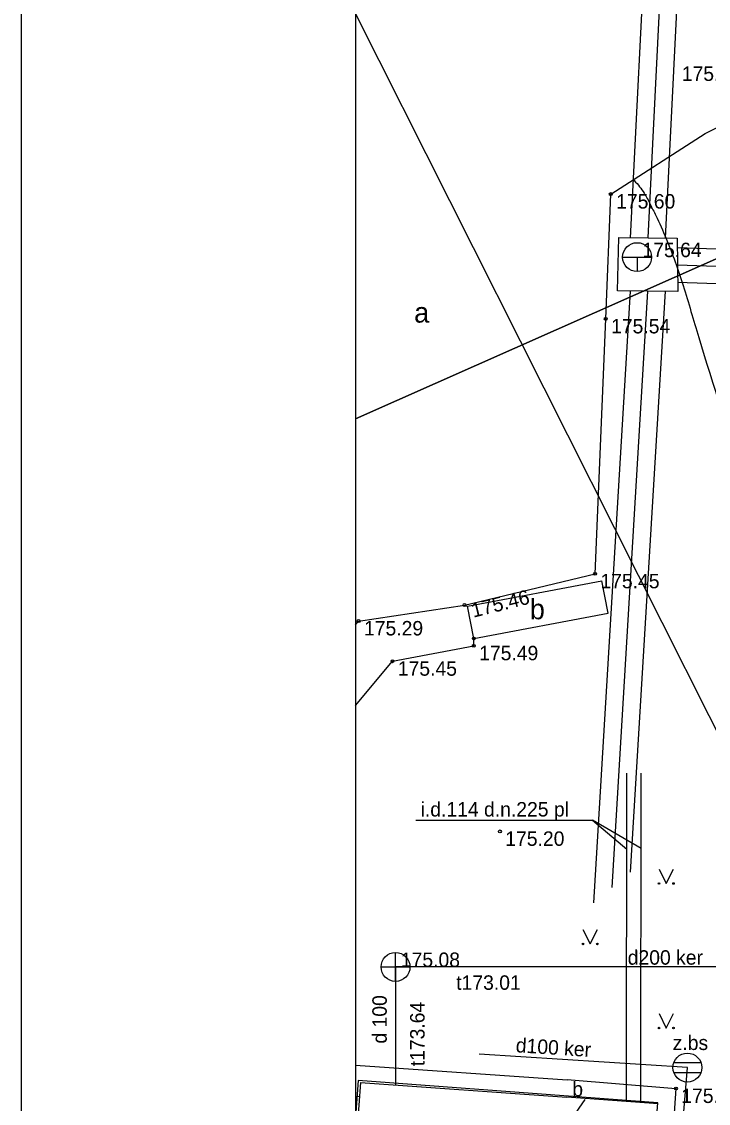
# Model space of a CAD drawing. Extents: x 634773 to 634970, y 304157 to 304297.
# Drawn here: x 634772.71 to 634796.45, y 304227.39 to 304264.82 of the extents above; entities that cross this region are included whole.
import ezdxf

# ---------------------------------------------------------------- set-up
doc = ezdxf.new("R2010")
doc.units = 0
for name, color, linetype in [('BUVE_BDET_####_####_#', 7, 'Continuous'), ('BUVE_BDET_####_TKST_#', 7, 'Continuous'), ('BUVE_COKL_####_####_#', 7, 'Continuous'), ('BUVE_EKAS_####_####_#', 7, 'Continuous'), ('BUVE_EKAS_UZMR_####_#', 7, 'Continuous'), ('CELI_CMAL_####_####_#', 7, 'Continuous'), ('CELI_CSEG_####_TKST_#', 7, 'Continuous'), ('GAZE_VADP_ZSPD_####_#', 7, 'Continuous'), ('LKAN_ELEM_####_####_#', 7, 'Continuous'), ('LKAN_ELEM_PAST_TKST_#', 7, 'Continuous'), ('LKAN_VADP_PAST_####_#', 7, 'Continuous'), ('LKAN_VADP_PAST_TKST_#', 7, 'Continuous'), ('RAMI_PLAN_####_TKST_#', 7, 'Continuous'), ('RELJ_AATZ_####_TKST_#', 7, 'Continuous'), ('RELJ_ELEM_####_####_#', 7, 'Continuous'), ('RELJ_HORZ_PAMT_####_#', 7, 'Continuous'), ('ROBZ_UZMR_####_####_#', 7, 'Continuous'), ('SILT_ELEM_####_####_#', 7, 'Continuous'), ('SILT_ELEM_####_TKST_#', 7, 'Continuous'), ('SILT_VADP_UDEN_####_#', 7, 'Continuous'), ('SILT_VADP_UDEN_TKAM_#', 7, 'Continuous'), ('SILT_VADP_UDEN_TKST_#', 7, 'Continuous'), ('SKAN_ELEM_####_####_#', 7, 'Continuous'), ('SKAN_ELEM_PAST_TKST_#', 7, 'Continuous'), ('SKAN_VADP_PAST_####_#', 7, 'Continuous'), ('SKAN_VADP_PAST_TKST_#', 7, 'Continuous'), ('TERT_ELEM_####_####_#', 7, 'Continuous'), ('TERT_IZMT_####_TKST_#', 7, 'Continuous'), ('UDTK_VADP_UDEN_####_#', 7, 'Continuous')]:
    doc.layers.add(name, color=color, linetype=linetype)

msp = doc.modelspace()

# ---------------------------------------------------------------- linework, layer by layer
at = {"layer": 'BUVE_BDET_####_####_#'}
for p, q in [((634788.124, 304244.593), (634792.775, 304245.474)), ((634792.995, 304244.354), (634792.775, 304245.474)), ((634788.344, 304243.473), (634788.124, 304244.593)), ((634788.344, 304243.473), (634792.995, 304244.354)), ((634791.571, 304228.222), (634795.332, 304227.906)), ((634795.332, 304227.906), (634795.039, 304223.815))]:
    msp.add_line(p, q, dxfattribs=at)
at = {"layer": 'BUVE_COKL_####_####_#'}
msp.add_line((634791.65, 304226.742), (634792.196, 304227.524), dxfattribs=at)
at = {"layer": 'BUVE_EKAS_####_####_#'}
for p, q in [((634784.423, 304228.114), (634784.255, 304225.858)), ((634784.423, 304228.114), (634791.556, 304227.61)), ((634794.721, 304227.376), (634791.556, 304227.604))]:
    msp.add_line(p, q, dxfattribs=at)
at = {"layer": 'BUVE_EKAS_UZMR_####_#'}
msp.add_lwpolyline([(634784.255, 304195.517), (634792.266, 304194.921), (634794.705, 304227.416), (634784.349, 304228.184), (634784.255, 304226.928)], dxfattribs=at)
at = {"layer": 'CELI_CMAL_####_####_#'}
for p, q in [((634796.349, 304260.951), (634798.974, 304262.245)), ((634793.08, 304258.852), (634796.349, 304260.951)), ((634792.905, 304254.533), (634793.08, 304258.852)), ((634792.536, 304245.714), (634792.905, 304254.533)), ((634788.025, 304244.635), (634792.536, 304245.714)), ((634784.362, 304244.082), (634788.025, 304244.635)), ((634784.255, 304243.947), (634784.362, 304244.082)), ((634785.531, 304242.689), (634788.343, 304243.223)), ((634788.343, 304243.223), (634788.344, 304243.473)), ((634784.255, 304241.163), (634785.531, 304242.689)), ((634784.255, 304228.719), (634791.571, 304228.202))]:
    msp.add_line(p, q, dxfattribs=at)
at = {"layer": 'GAZE_VADP_ZSPD_####_#'}
msp.add_line((634784.255, 304227.638), (634784.387, 304227.629), dxfattribs=at)
at = {"layer": 'LKAN_ELEM_####_####_#'}
for p, q in [((634795.261, 304228.807), (634796.197, 304228.807)), ((634795.261, 304228.457), (634796.197, 304228.457))]:
    msp.add_line(p, q, dxfattribs=at)
msp.add_circle((634795.729, 304228.632), 0.5, dxfattribs=at)
at = {"layer": 'LKAN_VADP_PAST_####_#'}
for p, q in [((634795.729, 304228.632), (634788.535, 304229.093)), ((634792.929, 304194.134), (634795.729, 304228.632))]:
    msp.add_line(p, q, dxfattribs=at)
at = {"layer": 'RAMI_PLAN_####_TKST_#'}
msp.add_line((634784.255, 304278.086), (634784.255, 304192.122), dxfattribs=at)
msp.add_lwpolyline([(634772.71, 304156.762), (634772.71, 304297.422), (634970.21, 304297.422), (634970.21, 304156.762)], close=True, dxfattribs=at)
at = {"layer": 'RELJ_ELEM_####_####_#'}
for centre in [(634793.08, 304258.852), (634792.905, 304254.533), (634792.536, 304245.714), (634788.025, 304244.635), (634784.362, 304244.082), (634788.343, 304243.223), (634788.344, 304243.473), (634785.531, 304242.689), (634789.247, 304236.803), (634795.332, 304227.906)]:
    msp.add_circle(centre, 0.05, dxfattribs=at)
at = {"layer": 'RELJ_HORZ_PAMT_####_#'}
msp.add_spline([(634793.849, 304259.346), (634793.888, 304259.317), (634794.076, 304259.108), (634794.234, 304258.888), (634794.442, 304258.502), (634794.636, 304258.113), (634794.991, 304257.32), (634795.304, 304256.513), (634795.58, 304255.691), (634796.119, 304253.895), (634797.709, 304248.946), (634799.37, 304244.019), (634799.589, 304243.439), (634799.818, 304242.862), (634800.468, 304241.029)], degree=3, dxfattribs=at)
at = {"layer": 'ROBZ_UZMR_####_####_#'}
msp.add_line((634784.255, 304266.314), (634784.255, 304251.074), dxfattribs=at)
for points in [[(634784.255, 304251.074), (634802.21, 304259.044), (634868.294, 304256.336), (634880.91, 304253.147), (634887.571, 304242.944), (634892.196, 304259.75)], [(634805.012, 304192.122), (634804.857, 304192.473), (634803.431, 304227.331), (634882.44, 304224.3), (634887.571, 304242.944), (634880.91, 304253.147), (634868.294, 304256.336), (634802.21, 304259.044), (634784.255, 304251.074)], [(634784.255, 304251.074), (634784.255, 304192.122), (634805.012, 304192.122)]]:
    msp.add_lwpolyline(points, dxfattribs=at)
at = {"layer": 'SILT_ELEM_####_####_#'}
for p, q in [((634793.49, 304256.671), (634793.99, 304256.671)), ((634793.99, 304256.671), (634794.49, 304256.671)), ((634793.99, 304256.671), (634793.99, 304256.171))]:
    msp.add_line(p, q, dxfattribs=at)
msp.add_circle((634793.99, 304256.671), 0.5, dxfattribs=at)
at = {"layer": 'SILT_VADP_UDEN_####_#'}
for p, q in [((634793.625, 304227.455), (634793.635, 304238.818)), ((634794.125, 304227.419), (634794.135, 304238.818))]:
    msp.add_line(p, q, dxfattribs=at)
for points in [[(634794.368, 304257.335), (634794.954, 304268.961)], [(634795.387, 304256.405), (634814.496, 304255.748)], [(634794.355, 304255.494), (634793.111, 304234.858)]]:
    msp.add_lwpolyline(points, dxfattribs=at)
at = {"layer": 'SILT_VADP_UDEN_TKAM_#'}
for points in [[(634793.767, 304257.342), (634794.355, 304268.999)], [(634794.968, 304257.327), (634795.553, 304268.923)], [(634793.355, 304257.348), (634795.381, 304257.322), (634795.394, 304255.488), (634793.316, 304255.501), (634793.355, 304257.348)], [(634795.383, 304257.005), (634814.518, 304256.347)], [(634795.392, 304255.804), (634814.305, 304255.154)], [(634793.754, 304255.498), (634792.478, 304234.327)], [(634794.956, 304255.491), (634793.745, 304235.39)]]:
    msp.add_lwpolyline(points, dxfattribs=at)
at = {"layer": 'SILT_VADP_UDEN_TKST_#'}
for p, q in [((634786.342, 304237.188), (634792.45, 304237.188)), ((634792.45, 304237.188), (634793.633, 304236.189)), ((634794.133, 304236.208), (634792.45, 304237.188))]:
    msp.add_line(p, q, dxfattribs=at)
at = {"layer": 'SKAN_ELEM_####_####_#'}
for p, q in [((634785.637, 304231.612), (634785.637, 304232.612)), ((634785.137, 304232.112), (634786.137, 304232.112))]:
    msp.add_line(p, q, dxfattribs=at)
msp.add_circle((634785.637, 304232.112), 0.5, dxfattribs=at)
at = {"layer": 'SKAN_VADP_PAST_####_#'}
for p, q in [((634785.636, 304232.112), (634785.633, 304228.029)), ((634791.664, 304232.114), (634785.636, 304232.112)), ((634799.33, 304232.121), (634791.664, 304232.116))]:
    msp.add_line(p, q, dxfattribs=at)
at = {"layer": 'TERT_ELEM_####_####_#'}
for p, q in [((634794.75, 304235.5), (634795, 304235)), ((634795, 304235), (634795.25, 304235.5)), ((634792.117, 304233.408), (634792.367, 304232.908)), ((634792.367, 304232.908), (634792.617, 304233.408)), ((634794.75, 304230.5), (634795, 304230)), ((634795, 304230), (634795.25, 304230.5))]:
    msp.add_line(p, q, dxfattribs=at)
for centre, radius in [((634794.75, 304235), 0.028), ((634795.25, 304235), 0.0263), ((634792.117, 304232.907), 0.028), ((634792.617, 304232.907), 0.0263), ((634794.75, 304230), 0.028), ((634795.25, 304230), 0.0263)]:
    msp.add_circle(centre, radius, dxfattribs=at)
at = {"layer": 'UDTK_VADP_UDEN_####_#'}
msp.add_line((634797.58, 304238.607), (634784.255, 304265.098), dxfattribs=at)

# ---------------------------------------------------------------- texts
at = {"layer": 'BUVE_BDET_####_TKST_#'}
msp.add_text('b', height=0.5, dxfattribs=at).set_placement((634791.75, 304227.638))
at = {"layer": 'CELI_CSEG_####_TKST_#'}
msp.add_text('a', height=0.7, dxfattribs=at).set_placement((634786.281, 304254.406))
at = {"layer": 'LKAN_ELEM_PAST_TKST_#'}
msp.add_text('z.bs', height=0.5, dxfattribs=at).set_placement((634795.221, 304229.239))
at = {"layer": 'LKAN_VADP_PAST_TKST_#'}
msp.add_text('d100 ker', height=0.5, rotation=356.3335, dxfattribs=at).set_placement((634789.784, 304229.163))
at = {"layer": 'RELJ_AATZ_####_TKST_#'}
for s, p in [(' 175.81', (634795.349, 304262.768)), (' 175.60', (634793.08, 304258.352)), (' 175.54', (634792.905, 304254.033)), (' 175.45', (634792.536, 304245.214)), (' 175.29', (634784.362, 304243.582)), (' 175.49', (634788.343, 304242.723)), (' 175.45', (634785.531, 304242.189)), (' 175.20', (634789.247, 304236.303)), (' 175.28', (634795.332, 304227.406))]:
    msp.add_text(s, height=0.5, dxfattribs=at).set_placement(p)
msp.add_text(' 175.46', height=0.5, rotation=13.948, dxfattribs=at).set_placement((634788.146, 304244.15))
at = {"layer": 'SILT_ELEM_####_TKST_#'}
msp.add_text(' 175.64', height=0.5, dxfattribs=at).set_placement((634793.99, 304256.671))
at = {"layer": 'SILT_VADP_UDEN_TKST_#'}
msp.add_text('i.d.114 d.n.225 pl', height=0.5, dxfattribs=at).set_placement((634786.504, 304237.318))
at = {"layer": 'SKAN_ELEM_PAST_TKST_#'}
msp.add_text(' 175.08', height=0.5, dxfattribs=at).set_placement((634785.636, 304232.112))
at = {"layer": 'SKAN_VADP_PAST_TKST_#'}
for s, rotation, p in [('d200 ker', 0.0377, (634793.666, 304232.19)), ('t173.01', 0.021, (634787.736, 304231.322)), ('d 100', 89.9579, (634785.334, 304229.462)), ('d 100', 89.9579, (634785.334, 304229.462)), ('t173.64', 89.9649, (634786.641, 304228.676))]:
    msp.add_text(s, height=0.5, rotation=rotation, dxfattribs=at).set_placement(p)
at = {"layer": 'TERT_IZMT_####_TKST_#'}
msp.add_text('b', height=0.7, dxfattribs=at).set_placement((634790.28, 304244.142))

doc.saveas('drawing.dxf')
